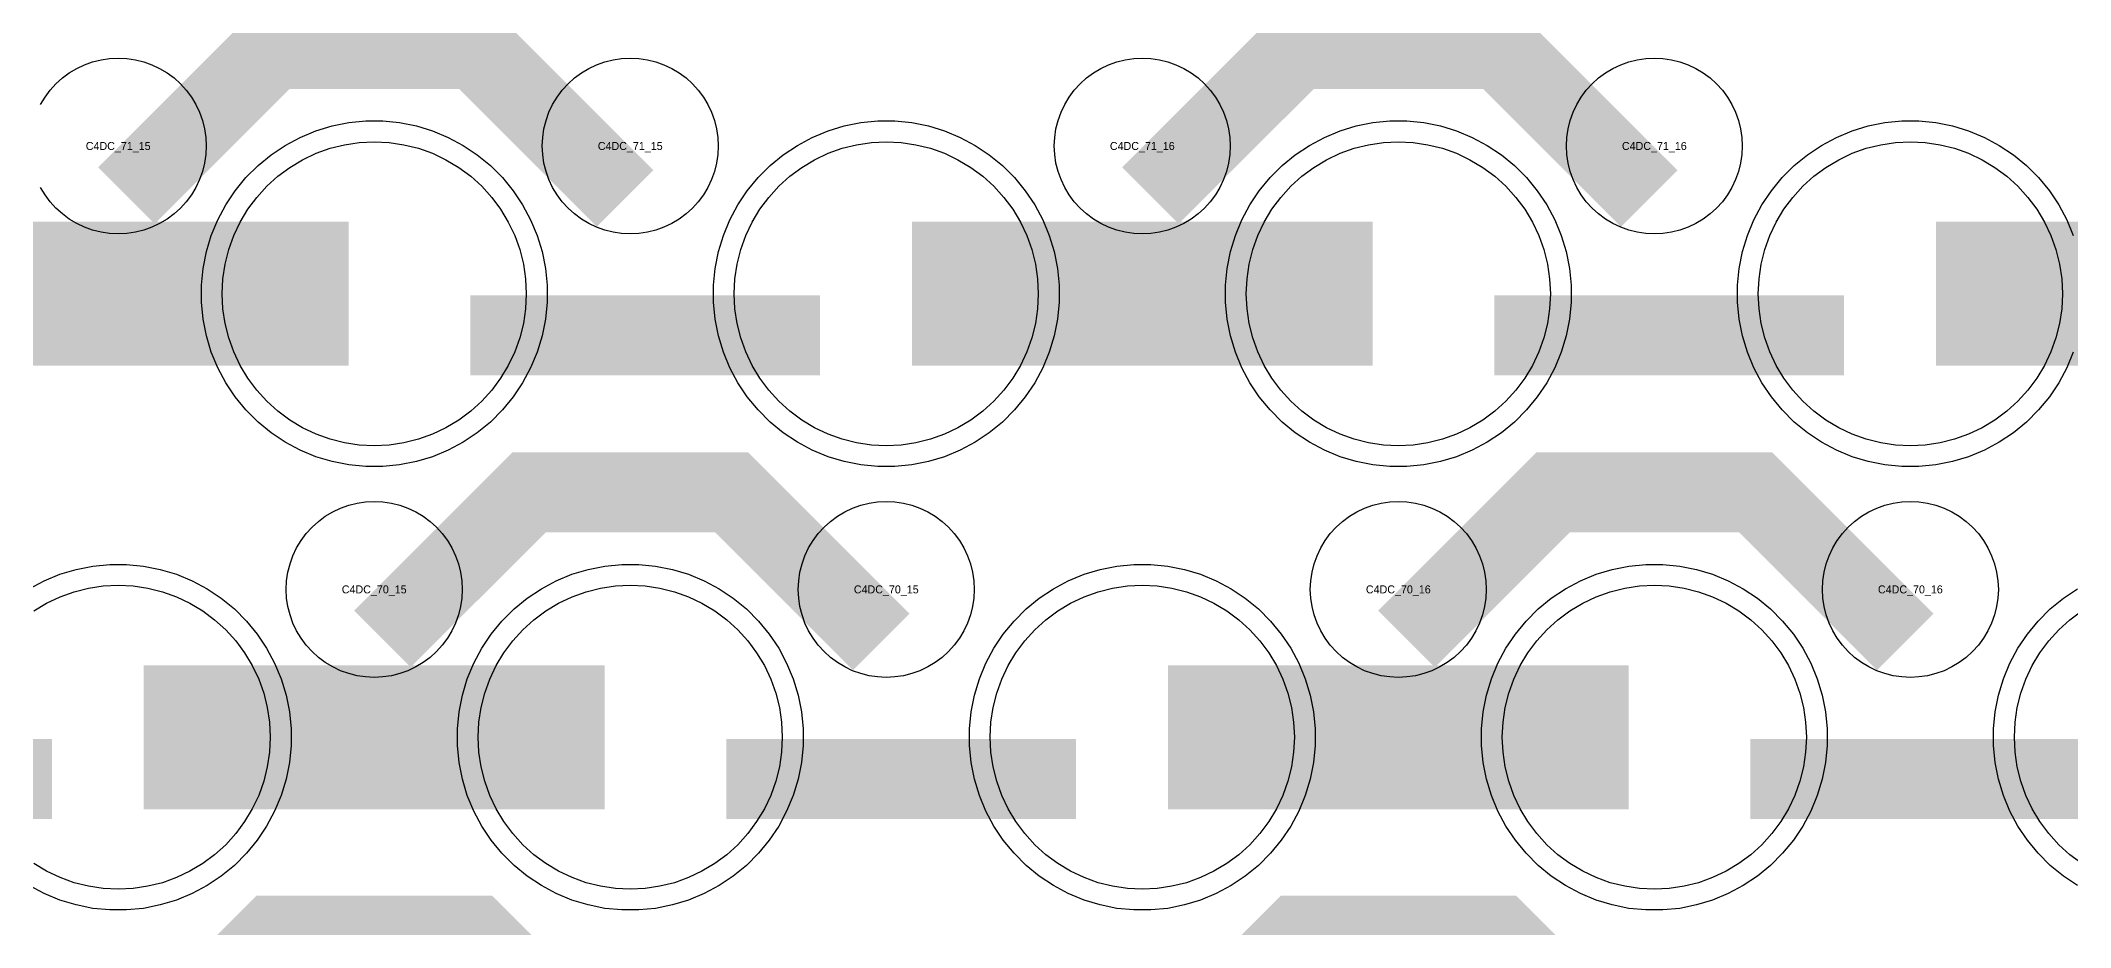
# Model space of a CAD drawing. Extents: x -11880 to 11880, y -14992 to 14992.
# Drawn here: x -7224 to -6590, y -5200 to -4922 of the extents above; entities that cross this region are included whole.
import ezdxf
from ezdxf.enums import TextEntityAlignment as Align

# ---------------------------------------------------------------- set-up
doc = ezdxf.new("R2010")
doc.units = 0
doc.header["$MEASUREMENT"] = 0
for name, color, linetype in [('GDS_775_DT_237', 138, 'CONTINUOUS'), ('RDL1_FS', 34, 'CONTINUOUS'), ('RDL_BS', 160, 'CONTINUOUS')]:
    doc.layers.add(name, color=color, linetype=linetype)

msp = doc.modelspace()

# ---------------------------------------------------------------- linework, layer by layer
at = {"layer": 'RDL1_FS', "color": 240, "true_color": 0xed1f24}
for points in [[(-7120, -5049.024), (-7124.657, -5048.795), (-7129.268, -5048.111), (-7133.791, -5046.979), (-7138.181, -5045.407), (-7142.395, -5043.415), (-7146.395, -5041.017), (-7150.14, -5038.239), (-7153.594, -5035.109), (-7156.724, -5031.655), (-7159.502, -5027.91), (-7161.9, -5023.91), (-7163.892, -5019.696), (-7165.464, -5015.306), (-7166.596, -5010.783), (-7167.28, -5006.172), (-7167.509, -5001.515), (-7167.28, -4996.858), (-7166.596, -4992.247), (-7165.464, -4987.724), (-7163.892, -4983.334), (-7161.9, -4979.12), (-7159.502, -4975.12), (-7156.724, -4971.375), (-7153.594, -4967.921), (-7150.14, -4964.791), (-7146.395, -4962.013), (-7142.395, -4959.615), (-7138.181, -4957.623), (-7133.791, -4956.051), (-7129.268, -4954.919), (-7124.657, -4954.235), (-7120, -4954.006), (-7115.343, -4954.235), (-7110.732, -4954.919), (-7106.209, -4956.051), (-7101.819, -4957.623), (-7097.605, -4959.615), (-7093.605, -4962.013), (-7089.86, -4964.791), (-7086.406, -4967.921), (-7083.276, -4971.375), (-7080.498, -4975.12), (-7078.1, -4979.12), (-7076.108, -4983.334), (-7074.536, -4987.724), (-7073.404, -4992.247), (-7072.72, -4996.858), (-7072.491, -5001.515), (-7072.72, -5006.172), (-7073.404, -5010.783), (-7074.536, -5015.306), (-7076.108, -5019.696), (-7078.1, -5023.91), (-7080.498, -5027.91), (-7083.276, -5031.655), (-7086.406, -5035.109), (-7089.86, -5038.239), (-7093.605, -5041.017), (-7097.605, -5043.415), (-7101.819, -5045.407), (-7106.209, -5046.979), (-7110.732, -5048.111), (-7115.343, -5048.795)], [(-6960, -5049.024), (-6964.657, -5048.795), (-6969.268, -5048.111), (-6973.791, -5046.979), (-6978.181, -5045.407), (-6982.395, -5043.415), (-6986.395, -5041.017), (-6990.14, -5038.239), (-6993.594, -5035.109), (-6996.724, -5031.655), (-6999.502, -5027.91), (-7001.9, -5023.91), (-7003.892, -5019.696), (-7005.464, -5015.306), (-7006.596, -5010.783), (-7007.28, -5006.172), (-7007.509, -5001.515), (-7007.28, -4996.858), (-7006.596, -4992.247), (-7005.464, -4987.724), (-7003.892, -4983.334), (-7001.9, -4979.12), (-6999.502, -4975.12), (-6996.724, -4971.375), (-6993.594, -4967.921), (-6990.14, -4964.791), (-6986.395, -4962.013), (-6982.395, -4959.615), (-6978.181, -4957.623), (-6973.791, -4956.051), (-6969.268, -4954.919), (-6964.657, -4954.235), (-6960, -4954.006), (-6955.343, -4954.235), (-6950.732, -4954.919), (-6946.209, -4956.051), (-6941.819, -4957.623), (-6937.605, -4959.615), (-6933.605, -4962.013), (-6929.86, -4964.791), (-6926.406, -4967.921), (-6923.276, -4971.375), (-6920.498, -4975.12), (-6918.1, -4979.12), (-6916.108, -4983.334), (-6914.536, -4987.724), (-6913.404, -4992.247), (-6912.72, -4996.858), (-6912.491, -5001.515), (-6912.72, -5006.172), (-6913.404, -5010.783), (-6914.536, -5015.306), (-6916.108, -5019.696), (-6918.1, -5023.91), (-6920.498, -5027.91), (-6923.276, -5031.655), (-6926.406, -5035.109), (-6929.86, -5038.239), (-6933.605, -5041.017), (-6937.605, -5043.415), (-6941.819, -5045.407), (-6946.209, -5046.979), (-6950.732, -5048.111), (-6955.343, -5048.795)], [(-6800, -5049.024), (-6804.657, -5048.795), (-6809.268, -5048.111), (-6813.791, -5046.979), (-6818.181, -5045.407), (-6822.395, -5043.415), (-6826.395, -5041.017), (-6830.14, -5038.239), (-6833.594, -5035.109), (-6836.724, -5031.655), (-6839.502, -5027.91), (-6841.9, -5023.91), (-6843.892, -5019.696), (-6845.464, -5015.306), (-6846.596, -5010.783), (-6847.28, -5006.172), (-6847.509, -5001.515), (-6847.28, -4996.858), (-6846.596, -4992.247), (-6845.464, -4987.724), (-6843.892, -4983.334), (-6841.9, -4979.12), (-6839.502, -4975.12), (-6836.724, -4971.375), (-6833.594, -4967.921), (-6830.14, -4964.791), (-6826.395, -4962.013), (-6822.395, -4959.615), (-6818.181, -4957.623), (-6813.791, -4956.051), (-6809.268, -4954.919), (-6804.657, -4954.235), (-6800, -4954.006), (-6795.343, -4954.235), (-6790.732, -4954.919), (-6786.209, -4956.051), (-6781.819, -4957.623), (-6777.605, -4959.615), (-6773.605, -4962.013), (-6769.86, -4964.791), (-6766.406, -4967.921), (-6763.276, -4971.375), (-6760.498, -4975.12), (-6758.1, -4979.12), (-6756.108, -4983.334), (-6754.536, -4987.724), (-6753.404, -4992.247), (-6752.72, -4996.858), (-6752.491, -5001.515), (-6752.72, -5006.172), (-6753.404, -5010.783), (-6754.536, -5015.306), (-6756.108, -5019.696), (-6758.1, -5023.91), (-6760.498, -5027.91), (-6763.276, -5031.655), (-6766.406, -5035.109), (-6769.86, -5038.239), (-6773.605, -5041.017), (-6777.605, -5043.415), (-6781.819, -5045.407), (-6786.209, -5046.979), (-6790.732, -5048.111), (-6795.343, -5048.795)], [(-6640, -5049.024), (-6644.657, -5048.795), (-6649.268, -5048.111), (-6653.791, -5046.979), (-6658.181, -5045.407), (-6662.395, -5043.415), (-6666.395, -5041.017), (-6670.14, -5038.239), (-6673.594, -5035.109), (-6676.724, -5031.655), (-6679.502, -5027.91), (-6681.9, -5023.91), (-6683.892, -5019.696), (-6685.464, -5015.306), (-6686.596, -5010.783), (-6687.28, -5006.172), (-6687.509, -5001.515), (-6687.28, -4996.858), (-6686.596, -4992.247), (-6685.464, -4987.724), (-6683.892, -4983.334), (-6681.9, -4979.12), (-6679.502, -4975.12), (-6676.724, -4971.375), (-6673.594, -4967.921), (-6670.14, -4964.791), (-6666.395, -4962.013), (-6662.395, -4959.615), (-6658.181, -4957.623), (-6653.791, -4956.051), (-6649.268, -4954.919), (-6644.657, -4954.235), (-6640, -4954.006), (-6635.343, -4954.235), (-6630.732, -4954.919), (-6626.209, -4956.051), (-6621.819, -4957.623), (-6617.605, -4959.615), (-6613.605, -4962.013), (-6609.86, -4964.791), (-6606.406, -4967.921), (-6603.276, -4971.375), (-6600.498, -4975.12), (-6598.1, -4979.12), (-6596.108, -4983.334), (-6594.536, -4987.724), (-6593.404, -4992.247), (-6592.72, -4996.858), (-6592.491, -5001.515), (-6592.72, -5006.172), (-6593.404, -5010.783), (-6594.536, -5015.306), (-6596.108, -5019.696), (-6598.1, -5023.91), (-6600.498, -5027.91), (-6603.276, -5031.655), (-6606.406, -5035.109), (-6609.86, -5038.239), (-6613.605, -5041.017), (-6617.605, -5043.415), (-6621.819, -5045.407), (-6626.209, -5046.979), (-6630.732, -5048.111), (-6635.343, -5048.795)]]:
    msp.add_lwpolyline(points, close=True, dxfattribs=at)
for points in [[(-7271.998, -5001.515, 45, 45, 0), (-7199.998, -5001.515, 45, 45, 0)], [(-7199.998, -5001.515, 45, 45, 0), (-7127.998, -5001.515, 45, 45, 0)], [(-6951.998, -5001.515, 45, 45, 0), (-6879.998, -5001.515, 45, 45, 0)], [(-6879.998, -5001.515, 45, 45, 0), (-6807.998, -5001.515, 45, 45, 0)], [(-6631.998, -5001.515, 45, 45, 0), (-6559.998, -5001.515, 45, 45, 0)]]:
    msp.add_lwpolyline(points, format="xyseb", dxfattribs=at)
at = {"layer": 'RDL1_FS'}
for points in [[(-7226.395, -5100.578), (-7222.395, -5098.18), (-7218.181, -5096.188), (-7213.791, -5094.616), (-7209.268, -5093.484), (-7204.657, -5092.8), (-7200, -5092.571), (-7195.343, -5092.8), (-7190.732, -5093.484), (-7186.209, -5094.616), (-7181.819, -5096.188), (-7177.605, -5098.18), (-7173.605, -5100.578), (-7169.86, -5103.356), (-7166.406, -5106.486), (-7163.276, -5109.94), (-7160.498, -5113.685), (-7158.1, -5117.685), (-7156.108, -5121.899), (-7154.536, -5126.289), (-7153.404, -5130.812), (-7152.72, -5135.423), (-7152.491, -5140.08), (-7152.72, -5144.737), (-7153.404, -5149.348), (-7154.536, -5153.871), (-7156.108, -5158.261), (-7158.1, -5162.475), (-7160.498, -5166.475), (-7163.276, -5170.22), (-7166.406, -5173.674), (-7169.86, -5176.804), (-7173.605, -5179.582), (-7177.605, -5181.98), (-7181.819, -5183.972), (-7186.209, -5185.544), (-7190.732, -5186.676), (-7195.343, -5187.36), (-7200, -5187.589), (-7204.657, -5187.36), (-7209.268, -5186.676), (-7213.791, -5185.544), (-7218.181, -5183.972), (-7222.395, -5181.98), (-7226.395, -5179.582)], [(-6586.395, -5179.582), (-6590.14, -5176.804), (-6593.594, -5173.674), (-6596.724, -5170.22), (-6599.502, -5166.475), (-6601.9, -5162.475), (-6603.892, -5158.261), (-6605.464, -5153.871), (-6606.596, -5149.348), (-6607.28, -5144.737), (-6607.509, -5140.08), (-6607.28, -5135.423), (-6606.596, -5130.812), (-6605.464, -5126.289), (-6603.892, -5121.899), (-6601.9, -5117.685), (-6599.502, -5113.685), (-6596.724, -5109.94), (-6593.594, -5106.486), (-6590.14, -5103.356), (-6586.395, -5100.578)]]:
    msp.add_lwpolyline(points, dxfattribs=at)
for points in [[(-7040, -5187.589), (-7044.657, -5187.36), (-7049.268, -5186.676), (-7053.791, -5185.544), (-7058.181, -5183.972), (-7062.395, -5181.98), (-7066.395, -5179.582), (-7070.14, -5176.804), (-7073.594, -5173.674), (-7076.724, -5170.22), (-7079.502, -5166.475), (-7081.9, -5162.475), (-7083.892, -5158.261), (-7085.464, -5153.871), (-7086.596, -5149.348), (-7087.28, -5144.737), (-7087.509, -5140.08), (-7087.28, -5135.423), (-7086.596, -5130.812), (-7085.464, -5126.289), (-7083.892, -5121.899), (-7081.9, -5117.685), (-7079.502, -5113.685), (-7076.724, -5109.94), (-7073.594, -5106.486), (-7070.14, -5103.356), (-7066.395, -5100.578), (-7062.395, -5098.18), (-7058.181, -5096.188), (-7053.791, -5094.616), (-7049.268, -5093.484), (-7044.657, -5092.8), (-7040, -5092.571), (-7035.343, -5092.8), (-7030.732, -5093.484), (-7026.209, -5094.616), (-7021.819, -5096.188), (-7017.605, -5098.18), (-7013.605, -5100.578), (-7009.86, -5103.356), (-7006.406, -5106.486), (-7003.276, -5109.94), (-7000.498, -5113.685), (-6998.1, -5117.685), (-6996.108, -5121.899), (-6994.536, -5126.289), (-6993.404, -5130.812), (-6992.72, -5135.423), (-6992.491, -5140.08), (-6992.72, -5144.737), (-6993.404, -5149.348), (-6994.536, -5153.871), (-6996.108, -5158.261), (-6998.1, -5162.475), (-7000.498, -5166.475), (-7003.276, -5170.22), (-7006.406, -5173.674), (-7009.86, -5176.804), (-7013.605, -5179.582), (-7017.605, -5181.98), (-7021.819, -5183.972), (-7026.209, -5185.544), (-7030.732, -5186.676), (-7035.343, -5187.36)], [(-6880, -5187.589), (-6884.657, -5187.36), (-6889.268, -5186.676), (-6893.791, -5185.544), (-6898.181, -5183.972), (-6902.395, -5181.98), (-6906.395, -5179.582), (-6910.14, -5176.804), (-6913.594, -5173.674), (-6916.724, -5170.22), (-6919.502, -5166.475), (-6921.9, -5162.475), (-6923.892, -5158.261), (-6925.464, -5153.871), (-6926.596, -5149.348), (-6927.28, -5144.737), (-6927.509, -5140.08), (-6927.28, -5135.423), (-6926.596, -5130.812), (-6925.464, -5126.289), (-6923.892, -5121.899), (-6921.9, -5117.685), (-6919.502, -5113.685), (-6916.724, -5109.94), (-6913.594, -5106.486), (-6910.14, -5103.356), (-6906.395, -5100.578), (-6902.395, -5098.18), (-6898.181, -5096.188), (-6893.791, -5094.616), (-6889.268, -5093.484), (-6884.657, -5092.8), (-6880, -5092.571), (-6875.343, -5092.8), (-6870.732, -5093.484), (-6866.209, -5094.616), (-6861.819, -5096.188), (-6857.605, -5098.18), (-6853.605, -5100.578), (-6849.86, -5103.356), (-6846.406, -5106.486), (-6843.276, -5109.94), (-6840.498, -5113.685), (-6838.1, -5117.685), (-6836.108, -5121.899), (-6834.536, -5126.289), (-6833.404, -5130.812), (-6832.72, -5135.423), (-6832.491, -5140.08), (-6832.72, -5144.737), (-6833.404, -5149.348), (-6834.536, -5153.871), (-6836.108, -5158.261), (-6838.1, -5162.475), (-6840.498, -5166.475), (-6843.276, -5170.22), (-6846.406, -5173.674), (-6849.86, -5176.804), (-6853.605, -5179.582), (-6857.605, -5181.98), (-6861.819, -5183.972), (-6866.209, -5185.544), (-6870.732, -5186.676), (-6875.343, -5187.36)], [(-6720, -5187.589), (-6724.657, -5187.36), (-6729.268, -5186.676), (-6733.791, -5185.544), (-6738.181, -5183.972), (-6742.395, -5181.98), (-6746.395, -5179.582), (-6750.14, -5176.804), (-6753.594, -5173.674), (-6756.724, -5170.22), (-6759.502, -5166.475), (-6761.9, -5162.475), (-6763.892, -5158.261), (-6765.464, -5153.871), (-6766.596, -5149.348), (-6767.28, -5144.737), (-6767.509, -5140.08), (-6767.28, -5135.423), (-6766.596, -5130.812), (-6765.464, -5126.289), (-6763.892, -5121.899), (-6761.9, -5117.685), (-6759.502, -5113.685), (-6756.724, -5109.94), (-6753.594, -5106.486), (-6750.14, -5103.356), (-6746.395, -5100.578), (-6742.395, -5098.18), (-6738.181, -5096.188), (-6733.791, -5094.616), (-6729.268, -5093.484), (-6724.657, -5092.8), (-6720, -5092.571), (-6715.343, -5092.8), (-6710.732, -5093.484), (-6706.209, -5094.616), (-6701.819, -5096.188), (-6697.605, -5098.18), (-6693.605, -5100.578), (-6689.86, -5103.356), (-6686.406, -5106.486), (-6683.276, -5109.94), (-6680.498, -5113.685), (-6678.1, -5117.685), (-6676.108, -5121.899), (-6674.536, -5126.289), (-6673.404, -5130.812), (-6672.72, -5135.423), (-6672.491, -5140.08), (-6672.72, -5144.737), (-6673.404, -5149.348), (-6674.536, -5153.871), (-6676.108, -5158.261), (-6678.1, -5162.475), (-6680.498, -5166.475), (-6683.276, -5170.22), (-6686.406, -5173.674), (-6689.86, -5176.804), (-6693.605, -5179.582), (-6697.605, -5181.98), (-6701.819, -5183.972), (-6706.209, -5185.544), (-6710.732, -5186.676), (-6715.343, -5187.36)]]:
    msp.add_lwpolyline(points, close=True, dxfattribs=at)
for points in [[(-7191.998, -5140.08, 45, 45, 0), (-7119.998, -5140.08, 45, 45, 0)], [(-7119.998, -5140.08, 45, 45, 0), (-7047.998, -5140.08, 45, 45, 0)], [(-6871.998, -5140.08, 45, 45, 0), (-6799.998, -5140.08, 45, 45, 0)], [(-6799.998, -5140.08, 45, 45, 0), (-6727.998, -5140.08, 45, 45, 0)]]:
    msp.add_lwpolyline(points, format="xyseb", dxfattribs=at)
at = {"layer": 'RDL_BS'}
for points in [[(-7197.438, -4970.829, 25, 25, 0), (-7151.623, -4925.014, 25, 25, 0), (-7118.07, -4925.014, 25, 25, 0)], [(-7041.599, -4971.728, 25, 25, 0), (-7088.313, -4925.014, 25, 25, 0), (-7118.071, -4925.014, 25, 25, 0)], [(-6877.438, -4970.829, 25, 25, 0), (-6831.623, -4925.014, 25, 25, 0), (-6798.07, -4925.014, 25, 25, 0)], [(-6721.599, -4971.728, 25, 25, 0), (-6768.313, -4925.014, 25, 25, 0), (-6798.071, -4925.014, 25, 25, 0)], [(-7117.438, -5109.394, 25, 25, 0), (-7071.623, -5063.579, 25, 25, 0), (-7038.07, -5063.579, 25, 25, 0)], [(-6961.599, -5110.293, 25, 25, 0), (-7008.313, -5063.579, 25, 25, 0), (-7038.071, -5063.579, 25, 25, 0)], [(-6797.438, -5109.394, 25, 25, 0), (-6751.623, -5063.579, 25, 25, 0), (-6718.07, -5063.579, 25, 25, 0)], [(-6641.599, -5110.293, 25, 25, 0), (-6688.313, -5063.579, 25, 25, 0), (-6718.071, -5063.579, 25, 25, 0)], [(-7329.984, -5153.093, 25, 25, 0), (-7220.719, -5153.093, 25, 25, 0)], [(-7009.984, -5153.093, 25, 25, 0), (-6900.719, -5153.093, 25, 25, 0)], [(-6689.984, -5153.093, 25, 25, 0), (-6580.719, -5153.093, 25, 25, 0)], [(-7197.438, -5247.959, 25, 25, 0), (-7151.623, -5202.144, 25, 25, 0), (-7118.07, -5202.144, 25, 25, 0)], [(-7041.599, -5248.858, 25, 25, 0), (-7088.313, -5202.144, 25, 25, 0), (-7118.071, -5202.144, 25, 25, 0)], [(-6877.438, -5247.959, 25, 25, 0), (-6831.623, -5202.144, 25, 25, 0), (-6798.07, -5202.144, 25, 25, 0)], [(-6721.599, -5248.858, 25, 25, 0), (-6768.313, -5202.144, 25, 25, 0), (-6798.071, -5202.144, 25, 25, 0)]]:
    msp.add_lwpolyline(points, format="xyseb", dxfattribs=at)
for points in [[(-7224.25, -4942.371), (-7222.857, -4940.047), (-7221.254, -4937.884), (-7219.442, -4935.885), (-7217.443, -4934.073), (-7215.28, -4932.47), (-7212.956, -4931.077), (-7210.519, -4929.925), (-7207.984, -4929.018), (-7205.365, -4928.361), (-7202.693, -4927.965), (-7200, -4927.833), (-7197.307, -4927.965), (-7194.635, -4928.361), (-7192.016, -4929.018), (-7189.481, -4929.925), (-7187.044, -4931.077), (-7184.72, -4932.47), (-7182.557, -4934.073), (-7180.558, -4935.885), (-7178.746, -4937.884), (-7177.143, -4940.047), (-7175.75, -4942.371), (-7174.598, -4944.808), (-7173.691, -4947.343), (-7173.034, -4949.962), (-7172.638, -4952.634), (-7172.506, -4955.327), (-7172.638, -4958.02), (-7173.034, -4960.692), (-7173.691, -4963.311), (-7174.598, -4965.846), (-7175.75, -4968.283), (-7177.143, -4970.607), (-7178.746, -4972.77), (-7180.558, -4974.769), (-7182.557, -4976.581), (-7184.72, -4978.184), (-7187.044, -4979.577), (-7189.481, -4980.729), (-7192.016, -4981.636), (-7194.635, -4982.293), (-7197.307, -4982.689), (-7200, -4982.821), (-7202.693, -4982.689), (-7205.365, -4982.293), (-7207.984, -4981.636), (-7210.519, -4980.729), (-7212.956, -4979.577), (-7215.28, -4978.184), (-7217.443, -4976.581), (-7219.442, -4974.769), (-7221.254, -4972.77), (-7222.857, -4970.607), (-7224.25, -4968.283)], [(-7227.777, -5093.697), (-7223.115, -5091.205), (-7218.205, -5089.174), (-7213.165, -5087.643), (-7207.938, -5086.597), (-7202.644, -5086.08), (-7197.356, -5086.08), (-7192.062, -5086.597), (-7186.835, -5087.643), (-7181.795, -5089.174), (-7176.885, -5091.205), (-7172.223, -5093.697), (-7167.809, -5096.644), (-7163.708, -5100.006), (-7159.926, -5103.788), (-7156.564, -5107.889), (-7153.617, -5112.303), (-7151.125, -5116.965), (-7149.094, -5121.875), (-7147.563, -5126.915), (-7146.517, -5132.142), (-7146, -5137.436), (-7146, -5142.724), (-7146.517, -5148.018), (-7147.563, -5153.245), (-7149.094, -5158.285), (-7151.125, -5163.195), (-7153.617, -5167.857), (-7156.564, -5172.271), (-7159.926, -5176.372), (-7163.708, -5180.154), (-7167.809, -5183.516), (-7172.223, -5186.463), (-7176.885, -5188.955), (-7181.795, -5190.986), (-7186.835, -5192.517), (-7192.062, -5193.563), (-7197.356, -5194.08), (-7202.644, -5194.08), (-7207.938, -5193.563), (-7213.165, -5192.517), (-7218.205, -5190.986), (-7223.115, -5188.955), (-7227.777, -5186.463)], [(-6587.777, -5186.463), (-6592.191, -5183.516), (-6596.292, -5180.154), (-6600.074, -5176.372), (-6603.436, -5172.271), (-6606.383, -5167.857), (-6608.875, -5163.195), (-6610.906, -5158.285), (-6612.437, -5153.245), (-6613.483, -5148.018), (-6614, -5142.724), (-6614, -5137.436), (-6613.483, -5132.142), (-6612.437, -5126.915), (-6610.906, -5121.875), (-6608.875, -5116.965), (-6606.383, -5112.303), (-6603.436, -5107.889), (-6600.074, -5103.788), (-6596.292, -5100.006), (-6592.191, -5096.644), (-6587.777, -5093.697)]]:
    msp.add_lwpolyline(points, dxfattribs=at)
for points in [[(-7040, -4982.821), (-7042.693, -4982.689), (-7045.365, -4982.293), (-7047.984, -4981.636), (-7050.519, -4980.729), (-7052.956, -4979.577), (-7055.28, -4978.184), (-7057.443, -4976.581), (-7059.442, -4974.769), (-7061.254, -4972.77), (-7062.857, -4970.607), (-7064.25, -4968.283), (-7065.402, -4965.846), (-7066.309, -4963.311), (-7066.966, -4960.692), (-7067.362, -4958.02), (-7067.494, -4955.327), (-7067.362, -4952.634), (-7066.966, -4949.962), (-7066.309, -4947.343), (-7065.402, -4944.808), (-7064.25, -4942.371), (-7062.857, -4940.047), (-7061.254, -4937.884), (-7059.442, -4935.885), (-7057.443, -4934.073), (-7055.28, -4932.47), (-7052.956, -4931.077), (-7050.519, -4929.925), (-7047.984, -4929.018), (-7045.365, -4928.361), (-7042.693, -4927.965), (-7040, -4927.833), (-7037.307, -4927.965), (-7034.635, -4928.361), (-7032.016, -4929.018), (-7029.481, -4929.925), (-7027.044, -4931.077), (-7024.72, -4932.47), (-7022.557, -4934.073), (-7020.558, -4935.885), (-7018.746, -4937.884), (-7017.143, -4940.047), (-7015.75, -4942.371), (-7014.598, -4944.808), (-7013.691, -4947.343), (-7013.034, -4949.962), (-7012.638, -4952.634), (-7012.506, -4955.327), (-7012.638, -4958.02), (-7013.034, -4960.692), (-7013.691, -4963.311), (-7014.598, -4965.846), (-7015.75, -4968.283), (-7017.143, -4970.607), (-7018.746, -4972.77), (-7020.558, -4974.769), (-7022.557, -4976.581), (-7024.72, -4978.184), (-7027.044, -4979.577), (-7029.481, -4980.729), (-7032.016, -4981.636), (-7034.635, -4982.293), (-7037.307, -4982.689)], [(-6880, -4982.821), (-6882.693, -4982.689), (-6885.365, -4982.293), (-6887.984, -4981.636), (-6890.519, -4980.729), (-6892.956, -4979.577), (-6895.28, -4978.184), (-6897.443, -4976.581), (-6899.442, -4974.769), (-6901.254, -4972.77), (-6902.857, -4970.607), (-6904.25, -4968.283), (-6905.402, -4965.846), (-6906.309, -4963.311), (-6906.966, -4960.692), (-6907.362, -4958.02), (-6907.494, -4955.327), (-6907.362, -4952.634), (-6906.966, -4949.962), (-6906.309, -4947.343), (-6905.402, -4944.808), (-6904.25, -4942.371), (-6902.857, -4940.047), (-6901.254, -4937.884), (-6899.442, -4935.885), (-6897.443, -4934.073), (-6895.28, -4932.47), (-6892.956, -4931.077), (-6890.519, -4929.925), (-6887.984, -4929.018), (-6885.365, -4928.361), (-6882.693, -4927.965), (-6880, -4927.833), (-6877.307, -4927.965), (-6874.635, -4928.361), (-6872.016, -4929.018), (-6869.481, -4929.925), (-6867.044, -4931.077), (-6864.72, -4932.47), (-6862.557, -4934.073), (-6860.558, -4935.885), (-6858.746, -4937.884), (-6857.143, -4940.047), (-6855.75, -4942.371), (-6854.598, -4944.808), (-6853.691, -4947.343), (-6853.034, -4949.962), (-6852.638, -4952.634), (-6852.506, -4955.327), (-6852.638, -4958.02), (-6853.034, -4960.692), (-6853.691, -4963.311), (-6854.598, -4965.846), (-6855.75, -4968.283), (-6857.143, -4970.607), (-6858.746, -4972.77), (-6860.558, -4974.769), (-6862.557, -4976.581), (-6864.72, -4978.184), (-6867.044, -4979.577), (-6869.481, -4980.729), (-6872.016, -4981.636), (-6874.635, -4982.293), (-6877.307, -4982.689)], [(-6720, -4982.821), (-6722.693, -4982.689), (-6725.365, -4982.293), (-6727.984, -4981.636), (-6730.519, -4980.729), (-6732.956, -4979.577), (-6735.28, -4978.184), (-6737.443, -4976.581), (-6739.442, -4974.769), (-6741.254, -4972.77), (-6742.857, -4970.607), (-6744.25, -4968.283), (-6745.402, -4965.846), (-6746.309, -4963.311), (-6746.966, -4960.692), (-6747.362, -4958.02), (-6747.494, -4955.327), (-6747.362, -4952.634), (-6746.966, -4949.962), (-6746.309, -4947.343), (-6745.402, -4944.808), (-6744.25, -4942.371), (-6742.857, -4940.047), (-6741.254, -4937.884), (-6739.442, -4935.885), (-6737.443, -4934.073), (-6735.28, -4932.47), (-6732.956, -4931.077), (-6730.519, -4929.925), (-6727.984, -4929.018), (-6725.365, -4928.361), (-6722.693, -4927.965), (-6720, -4927.833), (-6717.307, -4927.965), (-6714.635, -4928.361), (-6712.016, -4929.018), (-6709.481, -4929.925), (-6707.044, -4931.077), (-6704.72, -4932.47), (-6702.557, -4934.073), (-6700.558, -4935.885), (-6698.746, -4937.884), (-6697.143, -4940.047), (-6695.75, -4942.371), (-6694.598, -4944.808), (-6693.691, -4947.343), (-6693.034, -4949.962), (-6692.638, -4952.634), (-6692.506, -4955.327), (-6692.638, -4958.02), (-6693.034, -4960.692), (-6693.691, -4963.311), (-6694.598, -4965.846), (-6695.75, -4968.283), (-6697.143, -4970.607), (-6698.746, -4972.77), (-6700.558, -4974.769), (-6702.557, -4976.581), (-6704.72, -4978.184), (-6707.044, -4979.577), (-6709.481, -4980.729), (-6712.016, -4981.636), (-6714.635, -4982.293), (-6717.307, -4982.689)], [(-7120, -5121.386), (-7122.693, -5121.254), (-7125.365, -5120.858), (-7127.984, -5120.201), (-7130.519, -5119.294), (-7132.956, -5118.142), (-7135.28, -5116.749), (-7137.443, -5115.146), (-7139.442, -5113.334), (-7141.254, -5111.335), (-7142.857, -5109.172), (-7144.25, -5106.848), (-7145.402, -5104.411), (-7146.309, -5101.876), (-7146.966, -5099.257), (-7147.362, -5096.585), (-7147.494, -5093.892), (-7147.362, -5091.199), (-7146.966, -5088.527), (-7146.309, -5085.908), (-7145.402, -5083.373), (-7144.25, -5080.936), (-7142.857, -5078.612), (-7141.254, -5076.449), (-7139.442, -5074.45), (-7137.443, -5072.638), (-7135.28, -5071.035), (-7132.956, -5069.642), (-7130.519, -5068.49), (-7127.984, -5067.583), (-7125.365, -5066.926), (-7122.693, -5066.53), (-7120, -5066.398), (-7117.307, -5066.53), (-7114.635, -5066.926), (-7112.016, -5067.583), (-7109.481, -5068.49), (-7107.044, -5069.642), (-7104.72, -5071.035), (-7102.557, -5072.638), (-7100.558, -5074.45), (-7098.746, -5076.449), (-7097.143, -5078.612), (-7095.75, -5080.936), (-7094.598, -5083.373), (-7093.691, -5085.908), (-7093.034, -5088.527), (-7092.638, -5091.199), (-7092.506, -5093.892), (-7092.638, -5096.585), (-7093.034, -5099.257), (-7093.691, -5101.876), (-7094.598, -5104.411), (-7095.75, -5106.848), (-7097.143, -5109.172), (-7098.746, -5111.335), (-7100.558, -5113.334), (-7102.557, -5115.146), (-7104.72, -5116.749), (-7107.044, -5118.142), (-7109.481, -5119.294), (-7112.016, -5120.201), (-7114.635, -5120.858), (-7117.307, -5121.254)], [(-6960, -5121.386), (-6962.693, -5121.254), (-6965.365, -5120.858), (-6967.984, -5120.201), (-6970.519, -5119.294), (-6972.956, -5118.142), (-6975.28, -5116.749), (-6977.443, -5115.146), (-6979.442, -5113.334), (-6981.254, -5111.335), (-6982.857, -5109.172), (-6984.25, -5106.848), (-6985.402, -5104.411), (-6986.309, -5101.876), (-6986.966, -5099.257), (-6987.362, -5096.585), (-6987.494, -5093.892), (-6987.362, -5091.199), (-6986.966, -5088.527), (-6986.309, -5085.908), (-6985.402, -5083.373), (-6984.25, -5080.936), (-6982.857, -5078.612), (-6981.254, -5076.449), (-6979.442, -5074.45), (-6977.443, -5072.638), (-6975.28, -5071.035), (-6972.956, -5069.642), (-6970.519, -5068.49), (-6967.984, -5067.583), (-6965.365, -5066.926), (-6962.693, -5066.53), (-6960, -5066.398), (-6957.307, -5066.53), (-6954.635, -5066.926), (-6952.016, -5067.583), (-6949.481, -5068.49), (-6947.044, -5069.642), (-6944.72, -5071.035), (-6942.557, -5072.638), (-6940.558, -5074.45), (-6938.746, -5076.449), (-6937.143, -5078.612), (-6935.75, -5080.936), (-6934.598, -5083.373), (-6933.691, -5085.908), (-6933.034, -5088.527), (-6932.638, -5091.199), (-6932.506, -5093.892), (-6932.638, -5096.585), (-6933.034, -5099.257), (-6933.691, -5101.876), (-6934.598, -5104.411), (-6935.75, -5106.848), (-6937.143, -5109.172), (-6938.746, -5111.335), (-6940.558, -5113.334), (-6942.557, -5115.146), (-6944.72, -5116.749), (-6947.044, -5118.142), (-6949.481, -5119.294), (-6952.016, -5120.201), (-6954.635, -5120.858), (-6957.307, -5121.254)], [(-6800, -5121.386), (-6802.693, -5121.254), (-6805.365, -5120.858), (-6807.984, -5120.201), (-6810.519, -5119.294), (-6812.956, -5118.142), (-6815.28, -5116.749), (-6817.443, -5115.146), (-6819.442, -5113.334), (-6821.254, -5111.335), (-6822.857, -5109.172), (-6824.25, -5106.848), (-6825.402, -5104.411), (-6826.309, -5101.876), (-6826.966, -5099.257), (-6827.362, -5096.585), (-6827.494, -5093.892), (-6827.362, -5091.199), (-6826.966, -5088.527), (-6826.309, -5085.908), (-6825.402, -5083.373), (-6824.25, -5080.936), (-6822.857, -5078.612), (-6821.254, -5076.449), (-6819.442, -5074.45), (-6817.443, -5072.638), (-6815.28, -5071.035), (-6812.956, -5069.642), (-6810.519, -5068.49), (-6807.984, -5067.583), (-6805.365, -5066.926), (-6802.693, -5066.53), (-6800, -5066.398), (-6797.307, -5066.53), (-6794.635, -5066.926), (-6792.016, -5067.583), (-6789.481, -5068.49), (-6787.044, -5069.642), (-6784.72, -5071.035), (-6782.557, -5072.638), (-6780.558, -5074.45), (-6778.746, -5076.449), (-6777.143, -5078.612), (-6775.75, -5080.936), (-6774.598, -5083.373), (-6773.691, -5085.908), (-6773.034, -5088.527), (-6772.638, -5091.199), (-6772.506, -5093.892), (-6772.638, -5096.585), (-6773.034, -5099.257), (-6773.691, -5101.876), (-6774.598, -5104.411), (-6775.75, -5106.848), (-6777.143, -5109.172), (-6778.746, -5111.335), (-6780.558, -5113.334), (-6782.557, -5115.146), (-6784.72, -5116.749), (-6787.044, -5118.142), (-6789.481, -5119.294), (-6792.016, -5120.201), (-6794.635, -5120.858), (-6797.307, -5121.254)], [(-6640, -5121.386), (-6642.693, -5121.254), (-6645.365, -5120.858), (-6647.984, -5120.201), (-6650.519, -5119.294), (-6652.956, -5118.142), (-6655.28, -5116.749), (-6657.443, -5115.146), (-6659.442, -5113.334), (-6661.254, -5111.335), (-6662.857, -5109.172), (-6664.25, -5106.848), (-6665.402, -5104.411), (-6666.309, -5101.876), (-6666.966, -5099.257), (-6667.362, -5096.585), (-6667.494, -5093.892), (-6667.362, -5091.199), (-6666.966, -5088.527), (-6666.309, -5085.908), (-6665.402, -5083.373), (-6664.25, -5080.936), (-6662.857, -5078.612), (-6661.254, -5076.449), (-6659.442, -5074.45), (-6657.443, -5072.638), (-6655.28, -5071.035), (-6652.956, -5069.642), (-6650.519, -5068.49), (-6647.984, -5067.583), (-6645.365, -5066.926), (-6642.693, -5066.53), (-6640, -5066.398), (-6637.307, -5066.53), (-6634.635, -5066.926), (-6632.016, -5067.583), (-6629.481, -5068.49), (-6627.044, -5069.642), (-6624.72, -5071.035), (-6622.557, -5072.638), (-6620.558, -5074.45), (-6618.746, -5076.449), (-6617.143, -5078.612), (-6615.75, -5080.936), (-6614.598, -5083.373), (-6613.691, -5085.908), (-6613.034, -5088.527), (-6612.638, -5091.199), (-6612.506, -5093.892), (-6612.638, -5096.585), (-6613.034, -5099.257), (-6613.691, -5101.876), (-6614.598, -5104.411), (-6615.75, -5106.848), (-6617.143, -5109.172), (-6618.746, -5111.335), (-6620.558, -5113.334), (-6622.557, -5115.146), (-6624.72, -5116.749), (-6627.044, -5118.142), (-6629.481, -5119.294), (-6632.016, -5120.201), (-6634.635, -5120.858), (-6637.307, -5121.254)], [(-7042.644, -5194.08), (-7047.938, -5193.563), (-7053.165, -5192.517), (-7058.205, -5190.986), (-7063.115, -5188.955), (-7067.777, -5186.463), (-7072.191, -5183.516), (-7076.292, -5180.154), (-7080.074, -5176.372), (-7083.436, -5172.271), (-7086.383, -5167.857), (-7088.875, -5163.195), (-7090.906, -5158.285), (-7092.437, -5153.245), (-7093.483, -5148.018), (-7094, -5142.724), (-7094, -5137.436), (-7093.483, -5132.142), (-7092.437, -5126.915), (-7090.906, -5121.875), (-7088.875, -5116.965), (-7086.383, -5112.303), (-7083.436, -5107.889), (-7080.074, -5103.788), (-7076.292, -5100.006), (-7072.191, -5096.644), (-7067.777, -5093.697), (-7063.115, -5091.205), (-7058.205, -5089.174), (-7053.165, -5087.643), (-7047.938, -5086.597), (-7042.644, -5086.08), (-7037.356, -5086.08), (-7032.062, -5086.597), (-7026.835, -5087.643), (-7021.795, -5089.174), (-7016.885, -5091.205), (-7012.223, -5093.697), (-7007.809, -5096.644), (-7003.708, -5100.006), (-6999.926, -5103.788), (-6996.564, -5107.889), (-6993.617, -5112.303), (-6991.125, -5116.965), (-6989.094, -5121.875), (-6987.563, -5126.915), (-6986.517, -5132.142), (-6986, -5137.436), (-6986, -5142.724), (-6986.517, -5148.018), (-6987.563, -5153.245), (-6989.094, -5158.285), (-6991.125, -5163.195), (-6993.617, -5167.857), (-6996.564, -5172.271), (-6999.926, -5176.372), (-7003.708, -5180.154), (-7007.809, -5183.516), (-7012.223, -5186.463), (-7016.885, -5188.955), (-7021.795, -5190.986), (-7026.835, -5192.517), (-7032.062, -5193.563), (-7037.356, -5194.08)], [(-6882.644, -5194.08), (-6887.938, -5193.563), (-6893.165, -5192.517), (-6898.205, -5190.986), (-6903.115, -5188.955), (-6907.777, -5186.463), (-6912.191, -5183.516), (-6916.292, -5180.154), (-6920.074, -5176.372), (-6923.436, -5172.271), (-6926.383, -5167.857), (-6928.875, -5163.195), (-6930.906, -5158.285), (-6932.437, -5153.245), (-6933.483, -5148.018), (-6934, -5142.724), (-6934, -5137.436), (-6933.483, -5132.142), (-6932.437, -5126.915), (-6930.906, -5121.875), (-6928.875, -5116.965), (-6926.383, -5112.303), (-6923.436, -5107.889), (-6920.074, -5103.788), (-6916.292, -5100.006), (-6912.191, -5096.644), (-6907.777, -5093.697), (-6903.115, -5091.205), (-6898.205, -5089.174), (-6893.165, -5087.643), (-6887.938, -5086.597), (-6882.644, -5086.08), (-6877.356, -5086.08), (-6872.062, -5086.597), (-6866.835, -5087.643), (-6861.795, -5089.174), (-6856.885, -5091.205), (-6852.223, -5093.697), (-6847.809, -5096.644), (-6843.708, -5100.006), (-6839.926, -5103.788), (-6836.564, -5107.889), (-6833.617, -5112.303), (-6831.125, -5116.965), (-6829.094, -5121.875), (-6827.563, -5126.915), (-6826.517, -5132.142), (-6826, -5137.436), (-6826, -5142.724), (-6826.517, -5148.018), (-6827.563, -5153.245), (-6829.094, -5158.285), (-6831.125, -5163.195), (-6833.617, -5167.857), (-6836.564, -5172.271), (-6839.926, -5176.372), (-6843.708, -5180.154), (-6847.809, -5183.516), (-6852.223, -5186.463), (-6856.885, -5188.955), (-6861.795, -5190.986), (-6866.835, -5192.517), (-6872.062, -5193.563), (-6877.356, -5194.08)], [(-6722.644, -5194.08), (-6727.938, -5193.563), (-6733.165, -5192.517), (-6738.205, -5190.986), (-6743.115, -5188.955), (-6747.777, -5186.463), (-6752.191, -5183.516), (-6756.292, -5180.154), (-6760.074, -5176.372), (-6763.436, -5172.271), (-6766.383, -5167.857), (-6768.875, -5163.195), (-6770.906, -5158.285), (-6772.437, -5153.245), (-6773.483, -5148.018), (-6774, -5142.724), (-6774, -5137.436), (-6773.483, -5132.142), (-6772.437, -5126.915), (-6770.906, -5121.875), (-6768.875, -5116.965), (-6766.383, -5112.303), (-6763.436, -5107.889), (-6760.074, -5103.788), (-6756.292, -5100.006), (-6752.191, -5096.644), (-6747.777, -5093.697), (-6743.115, -5091.205), (-6738.205, -5089.174), (-6733.165, -5087.643), (-6727.938, -5086.597), (-6722.644, -5086.08), (-6717.356, -5086.08), (-6712.062, -5086.597), (-6706.835, -5087.643), (-6701.795, -5089.174), (-6696.885, -5091.205), (-6692.223, -5093.697), (-6687.809, -5096.644), (-6683.708, -5100.006), (-6679.926, -5103.788), (-6676.564, -5107.889), (-6673.617, -5112.303), (-6671.125, -5116.965), (-6669.094, -5121.875), (-6667.563, -5126.915), (-6666.517, -5132.142), (-6666, -5137.436), (-6666, -5142.724), (-6666.517, -5148.018), (-6667.563, -5153.245), (-6669.094, -5158.285), (-6671.125, -5163.195), (-6673.617, -5167.857), (-6676.564, -5172.271), (-6679.926, -5176.372), (-6683.708, -5180.154), (-6687.809, -5183.516), (-6692.223, -5186.463), (-6696.885, -5188.955), (-6701.795, -5190.986), (-6706.835, -5192.517), (-6712.062, -5193.563), (-6717.356, -5194.08)]]:
    msp.add_lwpolyline(points, close=True, dxfattribs=at)
at = {"layer": 'RDL_BS', "color": 240, "true_color": 0xed1f24}
for points in [[(-7122.644, -5055.515), (-7127.938, -5054.998), (-7133.165, -5053.952), (-7138.205, -5052.421), (-7143.115, -5050.39), (-7147.777, -5047.898), (-7152.191, -5044.951), (-7156.292, -5041.589), (-7160.074, -5037.807), (-7163.436, -5033.706), (-7166.383, -5029.292), (-7168.875, -5024.63), (-7170.906, -5019.72), (-7172.437, -5014.68), (-7173.483, -5009.453), (-7174, -5004.159), (-7174, -4998.871), (-7173.483, -4993.577), (-7172.437, -4988.35), (-7170.906, -4983.31), (-7168.875, -4978.4), (-7166.383, -4973.738), (-7163.436, -4969.324), (-7160.074, -4965.223), (-7156.292, -4961.441), (-7152.191, -4958.079), (-7147.777, -4955.132), (-7143.115, -4952.64), (-7138.205, -4950.609), (-7133.165, -4949.078), (-7127.938, -4948.032), (-7122.644, -4947.515), (-7117.356, -4947.515), (-7112.062, -4948.032), (-7106.835, -4949.078), (-7101.795, -4950.609), (-7096.885, -4952.64), (-7092.223, -4955.132), (-7087.809, -4958.079), (-7083.708, -4961.441), (-7079.926, -4965.223), (-7076.564, -4969.324), (-7073.617, -4973.738), (-7071.125, -4978.4), (-7069.094, -4983.31), (-7067.563, -4988.35), (-7066.517, -4993.577), (-7066, -4998.871), (-7066, -5004.159), (-7066.517, -5009.453), (-7067.563, -5014.68), (-7069.094, -5019.72), (-7071.125, -5024.63), (-7073.617, -5029.292), (-7076.564, -5033.706), (-7079.926, -5037.807), (-7083.708, -5041.589), (-7087.809, -5044.951), (-7092.223, -5047.898), (-7096.885, -5050.39), (-7101.795, -5052.421), (-7106.835, -5053.952), (-7112.062, -5054.998), (-7117.356, -5055.515)], [(-6962.644, -5055.515), (-6967.938, -5054.998), (-6973.165, -5053.952), (-6978.205, -5052.421), (-6983.115, -5050.39), (-6987.777, -5047.898), (-6992.191, -5044.951), (-6996.292, -5041.589), (-7000.074, -5037.807), (-7003.436, -5033.706), (-7006.383, -5029.292), (-7008.875, -5024.63), (-7010.906, -5019.72), (-7012.437, -5014.68), (-7013.483, -5009.453), (-7014, -5004.159), (-7014, -4998.871), (-7013.483, -4993.577), (-7012.437, -4988.35), (-7010.906, -4983.31), (-7008.875, -4978.4), (-7006.383, -4973.738), (-7003.436, -4969.324), (-7000.074, -4965.223), (-6996.292, -4961.441), (-6992.191, -4958.079), (-6987.777, -4955.132), (-6983.115, -4952.64), (-6978.205, -4950.609), (-6973.165, -4949.078), (-6967.938, -4948.032), (-6962.644, -4947.515), (-6957.356, -4947.515), (-6952.062, -4948.032), (-6946.835, -4949.078), (-6941.795, -4950.609), (-6936.885, -4952.64), (-6932.223, -4955.132), (-6927.809, -4958.079), (-6923.708, -4961.441), (-6919.926, -4965.223), (-6916.564, -4969.324), (-6913.617, -4973.738), (-6911.125, -4978.4), (-6909.094, -4983.31), (-6907.563, -4988.35), (-6906.517, -4993.577), (-6906, -4998.871), (-6906, -5004.159), (-6906.517, -5009.453), (-6907.563, -5014.68), (-6909.094, -5019.72), (-6911.125, -5024.63), (-6913.617, -5029.292), (-6916.564, -5033.706), (-6919.926, -5037.807), (-6923.708, -5041.589), (-6927.809, -5044.951), (-6932.223, -5047.898), (-6936.885, -5050.39), (-6941.795, -5052.421), (-6946.835, -5053.952), (-6952.062, -5054.998), (-6957.356, -5055.515)], [(-6802.644, -5055.515), (-6807.938, -5054.998), (-6813.165, -5053.952), (-6818.205, -5052.421), (-6823.115, -5050.39), (-6827.777, -5047.898), (-6832.191, -5044.951), (-6836.292, -5041.589), (-6840.074, -5037.807), (-6843.436, -5033.706), (-6846.383, -5029.292), (-6848.875, -5024.63), (-6850.906, -5019.72), (-6852.437, -5014.68), (-6853.483, -5009.453), (-6854, -5004.159), (-6854, -4998.871), (-6853.483, -4993.577), (-6852.437, -4988.35), (-6850.906, -4983.31), (-6848.875, -4978.4), (-6846.383, -4973.738), (-6843.436, -4969.324), (-6840.074, -4965.223), (-6836.292, -4961.441), (-6832.191, -4958.079), (-6827.777, -4955.132), (-6823.115, -4952.64), (-6818.205, -4950.609), (-6813.165, -4949.078), (-6807.938, -4948.032), (-6802.644, -4947.515), (-6797.356, -4947.515), (-6792.062, -4948.032), (-6786.835, -4949.078), (-6781.795, -4950.609), (-6776.885, -4952.64), (-6772.223, -4955.132), (-6767.809, -4958.079), (-6763.708, -4961.441), (-6759.926, -4965.223), (-6756.564, -4969.324), (-6753.617, -4973.738), (-6751.125, -4978.4), (-6749.094, -4983.31), (-6747.563, -4988.35), (-6746.517, -4993.577), (-6746, -4998.871), (-6746, -5004.159), (-6746.517, -5009.453), (-6747.563, -5014.68), (-6749.094, -5019.72), (-6751.125, -5024.63), (-6753.617, -5029.292), (-6756.564, -5033.706), (-6759.926, -5037.807), (-6763.708, -5041.589), (-6767.809, -5044.951), (-6772.223, -5047.898), (-6776.885, -5050.39), (-6781.795, -5052.421), (-6786.835, -5053.952), (-6792.062, -5054.998), (-6797.356, -5055.515)]]:
    msp.add_lwpolyline(points, close=True, dxfattribs=at)
msp.add_lwpolyline([(-6589.094, -5019.72), (-6591.125, -5024.63), (-6593.617, -5029.292), (-6596.564, -5033.706), (-6599.926, -5037.807), (-6603.708, -5041.589), (-6607.809, -5044.951), (-6612.223, -5047.898), (-6616.885, -5050.39), (-6621.795, -5052.421), (-6626.835, -5053.952), (-6632.062, -5054.998), (-6637.356, -5055.515), (-6642.644, -5055.515), (-6647.938, -5054.998), (-6653.165, -5053.952), (-6658.205, -5052.421), (-6663.115, -5050.39), (-6667.777, -5047.898), (-6672.191, -5044.951), (-6676.292, -5041.589), (-6680.074, -5037.807), (-6683.436, -5033.706), (-6686.383, -5029.292), (-6688.875, -5024.63), (-6690.906, -5019.72), (-6692.437, -5014.68), (-6693.483, -5009.453), (-6694, -5004.159), (-6694, -4998.871), (-6693.483, -4993.577), (-6692.437, -4988.35), (-6690.906, -4983.31), (-6688.875, -4978.4), (-6686.383, -4973.738), (-6683.436, -4969.324), (-6680.074, -4965.223), (-6676.292, -4961.441), (-6672.191, -4958.079), (-6667.777, -4955.132), (-6663.115, -4952.64), (-6658.205, -4950.609), (-6653.165, -4949.078), (-6647.938, -4948.032), (-6642.644, -4947.515), (-6637.356, -4947.515), (-6632.062, -4948.032), (-6626.835, -4949.078), (-6621.795, -4950.609), (-6616.885, -4952.64), (-6612.223, -4955.132), (-6607.809, -4958.079), (-6603.708, -4961.441), (-6599.926, -4965.223), (-6596.564, -4969.324), (-6593.617, -4973.738), (-6591.125, -4978.4), (-6589.094, -4983.31)], dxfattribs=at)
for points in [[(-7089.984, -5014.528, 25, 25, 0), (-6980.719, -5014.528, 25, 25, 0)], [(-6769.984, -5014.528, 25, 25, 0), (-6660.719, -5014.528, 25, 25, 0)]]:
    msp.add_lwpolyline(points, format="xyseb", dxfattribs=at)

# ---------------------------------------------------------------- texts
at = {"layer": 'GDS_775_DT_237'}
for s, p in [('C4DC_71_15', (-7200, -4955.327)), ('C4DC_71_15', (-7200, -4955.327)), ('C4DC_71_15', (-7040, -4955.327)), ('C4DC_71_15', (-7040, -4955.327)), ('C4DC_71_16', (-6880, -4955.327)), ('C4DC_71_16', (-6880, -4955.327)), ('C4DC_71_16', (-6720, -4955.327)), ('C4DC_71_16', (-6720, -4955.327)), ('C4DC_70_15', (-7120, -5093.892)), ('C4DC_70_15', (-7120, -5093.892)), ('C4DC_70_15', (-6960, -5093.892)), ('C4DC_70_15', (-6960, -5093.892)), ('C4DC_70_16', (-6800, -5093.892)), ('C4DC_70_16', (-6800, -5093.892)), ('C4DC_70_16', (-6640, -5093.892)), ('C4DC_70_16', (-6640, -5093.892))]:
    msp.add_text(s, height=2.5, dxfattribs=at).set_placement(p, align=Align.MIDDLE_CENTER)

doc.saveas('drawing.dxf')
